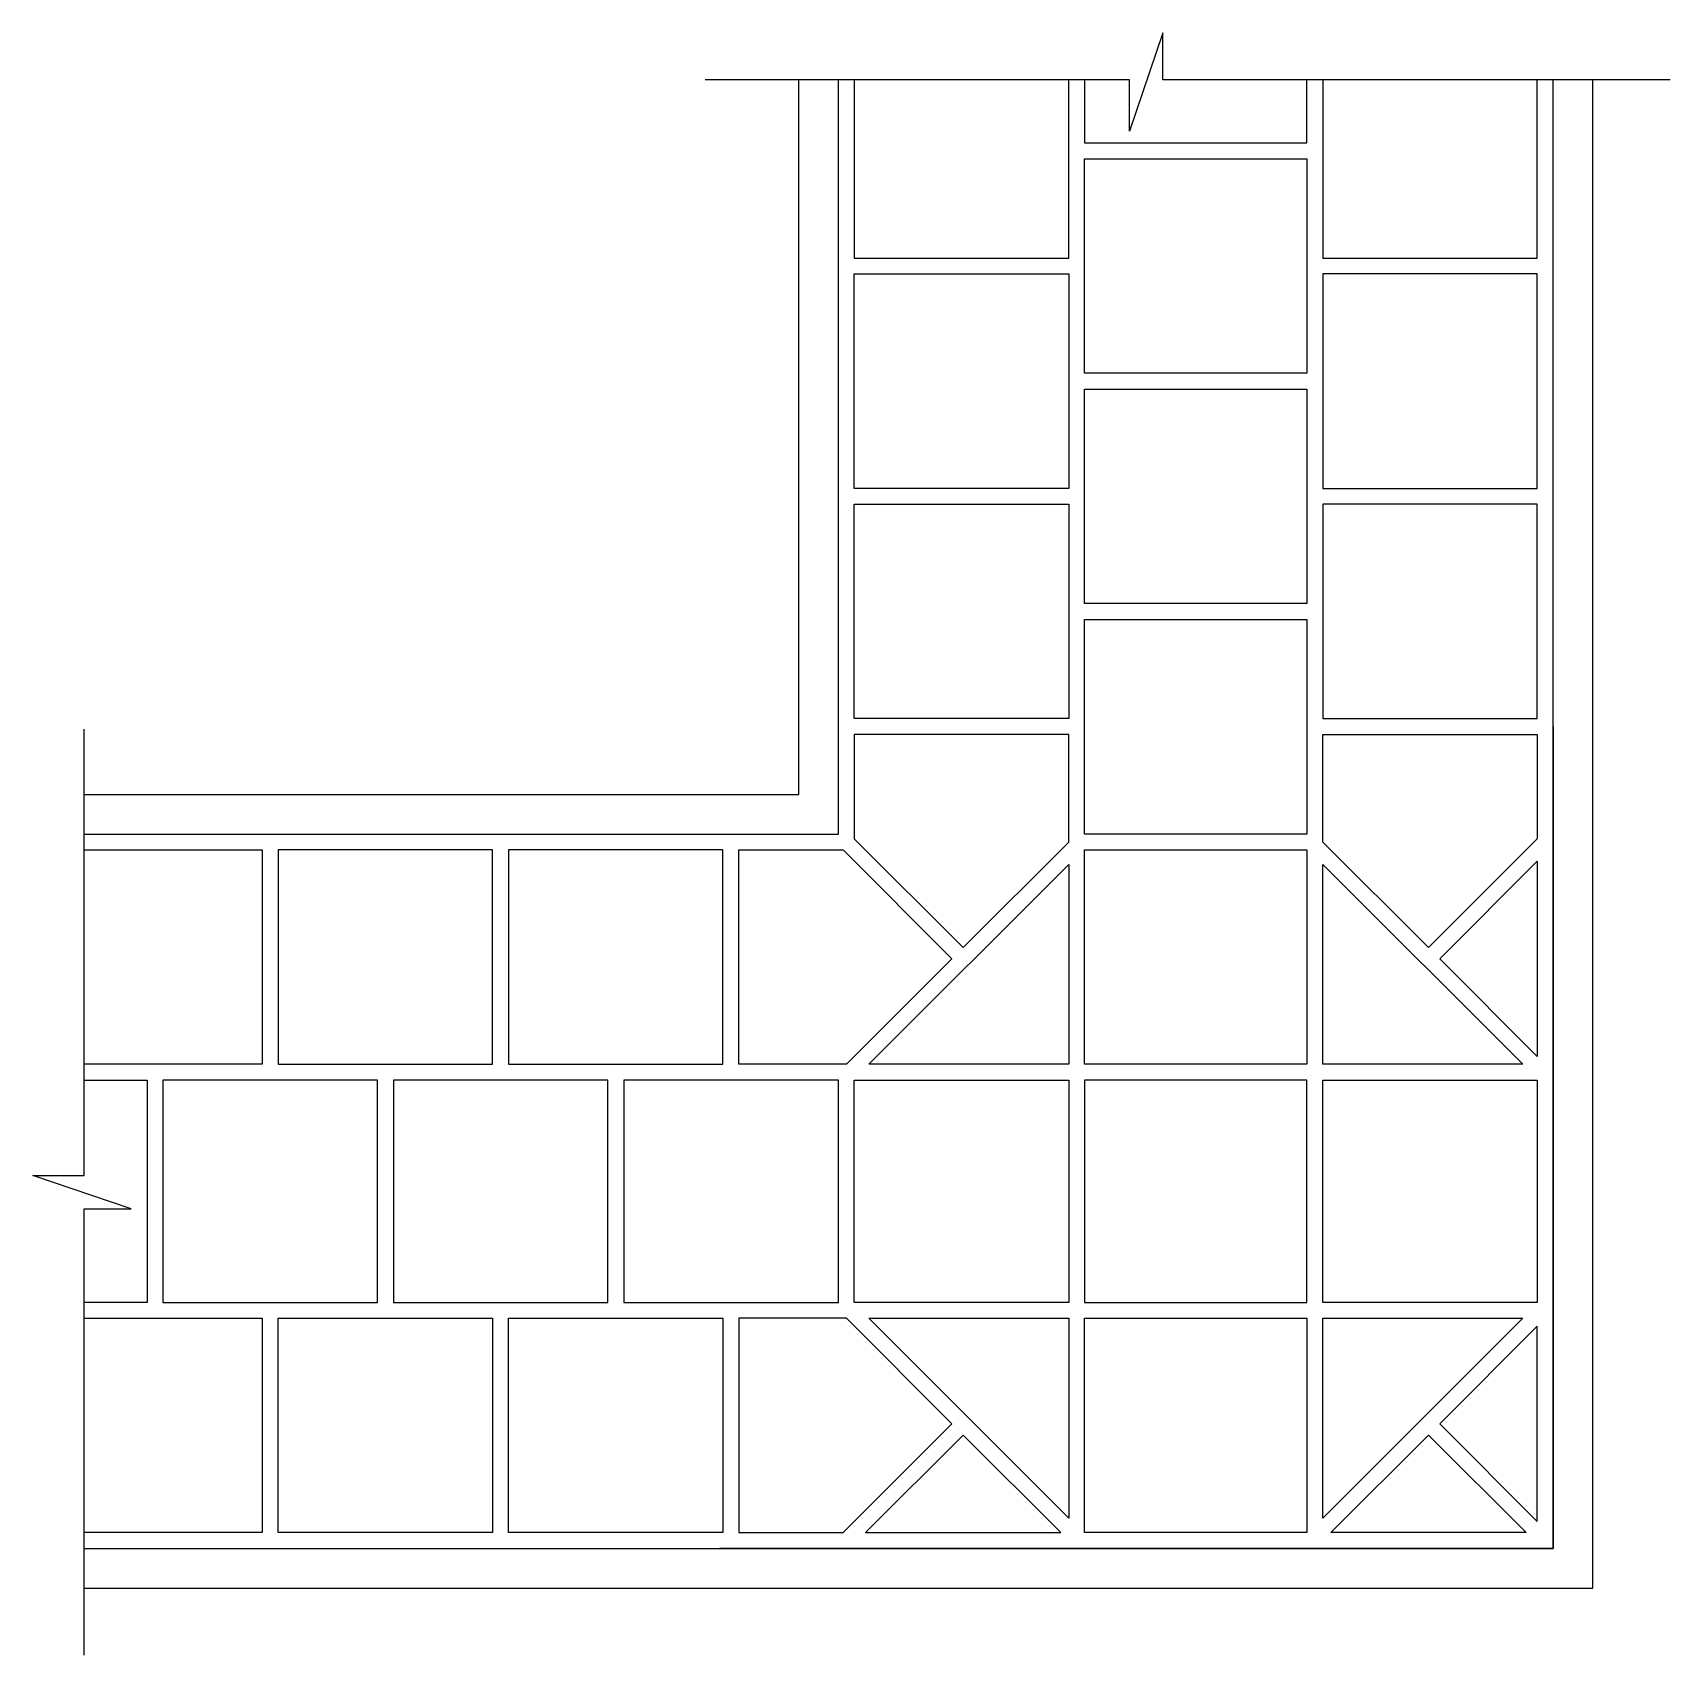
# Model space of a CAD drawing. Extents: x 20 to 2082, y 7220 to 9264.
import ezdxf

# ---------------------------------------------------------------- set-up
doc = ezdxf.new("R2010")
doc.units = 0
doc.header["$LTSCALE"] = 10
doc.header["$MEASUREMENT"] = 0
doc.layers.add('3', color=3, linetype='CONTINUOUS')
doc.layers.add('7', color=7, linetype='CONTINUOUS')

msp = doc.modelspace()

# ---------------------------------------------------------------- linework, layer by layer
at = {"layer": '3'}
for points in [[(2082.4, 9204.9), (1443.5, 9204.9), (1443.5, 9264.4), (1401.3, 9140.3), (1401.3, 9204.9), (867.1, 9204.9)], [(1054.9, 9204.9), (1054.9, 8980.5), (1324.9, 8980.5), (1324.9, 9204.9)], [(1344.9, 9204.9), (1344.9, 9125.5), (1624.9, 9125.5), (1624.9, 9204.9)], [(1644.9, 9204.9), (1644.9, 8980.5), (1914.9, 8980.5), (1914.9, 9204.9)], [(1914.9, 8670.4), (1644.9, 8670.4), (1644.9, 8400.3), (1914.9, 8400.3), (1914.9, 8670.4)], [(84.9, 7220.4), (84.9, 7782.8), (144.4, 7782.8), (20.3, 7824.9), (84.9, 7824.9), (84.9, 8387.1)], [(84.9, 8234.9), (309.3, 8234.9), (309.3, 7964.9), (84.9, 7964.9)], [(84.9, 7944.9), (164.3, 7944.9), (164.3, 7664.9), (84.9, 7664.9)], [(84.9, 7644.9), (309.3, 7644.9), (309.3, 7374.9), (84.9, 7374.9)], [(619.4, 7374.9), (619.4, 7644.9), (889.5, 7644.9), (889.5, 7374.9), (619.4, 7374.9)]]:
    msp.add_lwpolyline(points, dxfattribs=at)
for points in [[(1344.9, 8835.4), (1344.9, 9105.5), (1624.9, 9105.5), (1624.9, 8835.4)], [(1054.9, 8690.4), (1054.9, 8960.5), (1324.9, 8960.5), (1324.9, 8690.4)], [(1644.9, 8960.5), (1644.9, 8690.4), (1914.9, 8690.4), (1914.9, 8960.5)], [(1344.9, 8545.3), (1344.9, 8815.4), (1624.9, 8815.4), (1624.9, 8545.3)], [(1054.9, 8400.3), (1054.9, 8670.4), (1324.9, 8670.4), (1324.9, 8400.3)], [(1344.9, 8254.9), (1344.9, 8525.3), (1624.9, 8525.3), (1624.9, 8254.9)], [(1054.9, 8249), (1192, 8111.9), (1324.9, 8244.9), (1324.9, 8380.3), (1054.9, 8380.3)], [(1644.9, 8244.9), (1644.9, 8380.3), (1914.9, 8380.3), (1914.9, 8249), (1777.8, 8111.9)], [(599.4, 8234.9), (329.3, 8234.9), (329.3, 7964.9), (599.4, 7964.9)], [(889.5, 8234.9), (619.4, 8234.9), (619.4, 7964.9), (889.5, 7964.9)], [(1040.8, 8234.9), (1177.8, 8097.8), (1044.9, 7964.9), (909.5, 7964.9), (909.5, 8234.9)], [(1344.9, 7964.9), (1344.9, 8234.9), (1624.9, 8234.9), (1624.9, 7964.9)], [(1324.9, 7964.9), (1073.2, 7964.9), (1324.9, 8216.6)], [(1644.9, 7964.9), (1644.9, 8216.6), (1896.6, 7964.9)], [(1914.9, 8220.7), (1914.9, 7974.9), (1792, 8097.8)], [(454.4, 7944.9), (184.3, 7944.9), (184.3, 7664.9), (454.4, 7664.9)], [(744.5, 7944.9), (474.4, 7944.9), (474.4, 7664.9), (744.5, 7664.9)], [(1034.9, 7944.9), (764.5, 7944.9), (764.5, 7664.9), (1034.9, 7664.9)], [(1324.9, 7664.9), (1054.9, 7664.9), (1054.9, 7944.9), (1324.9, 7944.9)], [(1344.9, 7664.9), (1624.9, 7664.9), (1624.9, 7944.9), (1344.9, 7944.9)], [(1644.9, 7944.9), (1914.9, 7944.9), (1914.9, 7664.9), (1644.9, 7664.9)], [(329.3, 7644.9), (599.4, 7644.9), (599.4, 7374.9), (329.3, 7374.9)], [(1044.9, 7644.9), (909.5, 7644.9), (909.5, 7374.9), (1040.8, 7374.9), (1177.8, 7511.9)], [(1324.9, 7393.2), (1073.2, 7644.9), (1324.9, 7644.9)], [(1344.9, 7644.9), (1624.9, 7644.9), (1624.9, 7374.9), (1344.9, 7374.9)], [(1644.9, 7644.9), (1896.6, 7644.9), (1644.9, 7393.2)], [(1914.9, 7389), (1914.9, 7634.9), (1792, 7511.9)], [(1069, 7374.9), (1314.9, 7374.9), (1192, 7497.8)], [(1900.8, 7374.9), (1654.9, 7374.9), (1777.8, 7497.8)]]:
    msp.add_lwpolyline(points, close=True, dxfattribs=at)
at = {"layer": '7'}
for p, q in [((1934.9, 7354.9), (1934.9, 9204.9)), ((1934.9, 8390.3), (1934.9, 7354.9)), ((84.9, 7354.9), (1934.9, 7354.9)), ((1934.9, 7354.9), (885.1, 7354.9))]:
    msp.add_line(p, q, dxfattribs=at)
for points in [[(84.9, 7304.9), (1984.9, 7304.9), (1984.9, 9204.9)], [(84.9, 8254.9), (1034.9, 8254.9), (1034.9, 9204.9)], [(84.9, 8304.9), (984.9, 8304.9), (984.9, 9204.9)]]:
    msp.add_lwpolyline(points, dxfattribs=at)

doc.saveas('drawing.dxf')
